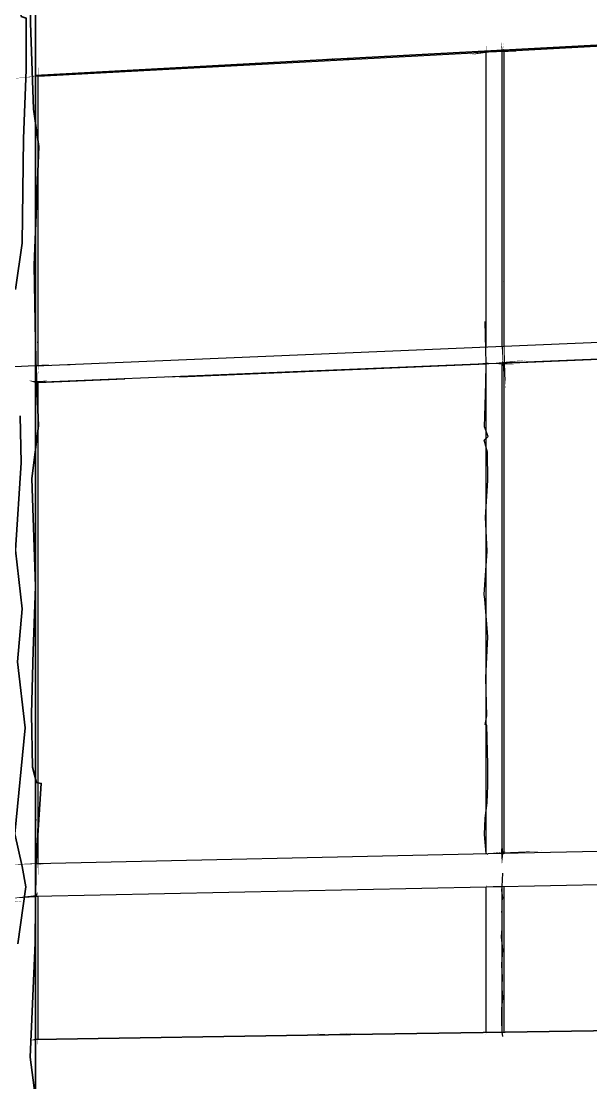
# Model space of a CAD drawing. Header units: inches. Extents: x -877 to 882, y -418 to 410.
# Drawn here: x 287.3 to 375.9, y -43.5 to 121.6 of the extents above; entities that cross this region are included whole.
import ezdxf

# ---------------------------------------------------------------- set-up
doc = ezdxf.new("R2010")
doc.units = ezdxf.units.IN
doc.header["$LTSCALE"] = 0.5
doc.header["$MEASUREMENT"] = 0
doc.layers.get('0').update_dxf_attribs({"lineweight": 18})
for name, color, linetype, lineweight in [('A-Glaz-Curt', 52, 'Continuous', 35), ('A-Glaz-Curt-Unit', 51, 'Continuous', 25), ('A-Wall', 113, 'Continuous', 35)]:
    doc.layers.add(name, color=color, linetype=linetype, lineweight=lineweight)

# ---------------------------------------------------------------- blocks, each defined once
blk = doc.blocks.new('*U12')
at = {"color": 7, "linetype": 'Continuous', "lineweight": -3}
for p, q in [((359.6793983654871, 116.9990661185583), (360.2180785322338, 116.9873349222199)), ((362.4419586939133, 116.9817421425703), (362.4420951031731, 116.9817421425703)), ((362.4420951031731, 116.9816739379404), (362.4420951031731, 116.9817421425703)), ((362.4420951031731, 78.67529382000464), (362.4420951031731, 116.9816739379404)), ((362.4420951031731, 71.107580907679), (362.4420951031731, 78.67529382000467)), ((362.4420951031731, 68.43559632772588), (429.4618741472334, 71.21411653954249)), ((311.9502076072764, 66.34232803225575), (359.6276992560425, 68.31896641064097)), ((362.4420951031731, 68.43552812309599), (362.4420951031731, 68.43559632772586)), ((362.4420951031731, 4.878088909971439), (362.4420951031731, 68.43552812309605)), ((289.9366176783279, 65.42968187990857), (303.4546389101417, 65.99011932358516)), ((289.9366176783279, 65.42968187990857), (289.9366176783279, 65.42975008453844)), ((362.4420951031731, -7.783623193771291), (362.4420951031731, 4.878088909971416)), ((359.7982108307282, -7.842279175463204), (359.7983472399879, -7.842279175463204)), ((360.7305681211088, -12.97992932999966), (362.1252163927772, -12.95080595304336)), ((362.4420951031731, -12.99036463837047), (362.4420951031731, -12.99029643374059)), ((362.4420951031731, -31.90173518211918), (362.4420951031731, -12.9903646383704)), ((362.4420951031731, -35.63355150568805), (362.4420951031731, -31.90173518211925))]:
    blk.add_line(p, q, dxfattribs=at)
at = {"layer": 'A-Glaz-Curt', "color": 143, "linetype": 'Continuous', "lineweight": 35}
for p, q in [((289.5415764620963, -251.7806053239233), (289.5415764620963, 351.511614725344)), ((289.5423949176549, 113.1833581002442), (289.5423949176549, 125.3403559429175)), ((335.0868549717342, 115.6876274953365), (381.8787777062132, 118.2067654997414)), ((289.5423949176549, 113.1833581002442), (335.0868549717341, 115.6876274953365)), ((289.5423949176549, 113.1833581002442), (289.9366176783279, 113.076617854491)), ((289.5423949176549, -36.75326691433338), (335.0868549717341, -36.04816745069353)), ((335.0868549717342, -36.04816745069354), (381.8787777062132, -35.33890750463136)), ((289.5423949176549, -48.91033296163664), (289.5423949176549, -36.7532669143334))]:
    blk.add_line(p, q, dxfattribs=at)
at = {"layer": 'A-Glaz-Curt-Unit', "color": 141, "linetype": 'Continuous', "lineweight": 25}
for p, q in [((362.4419586939133, 116.9817421425703), (429.4618741472334, 120.5829465999299)), ((289.9366176783279, 113.0857572748941), (359.6276992560425, 116.8304642735092)), ((289.9366176783279, 68.05262733098209), (289.9366176783279, 113.0857572748942)), ((289.9366176783279, -9.392161184725296), (289.9366176783279, 65.42975008453844)), ((289.9366176783279, -36.74719670227455), (289.9366176783279, -14.50327973824075))]:
    blk.add_line(p, q, dxfattribs=at)
at = {"layer": 'A-Glaz-Curt-Unit', "color": 143, "linetype": 'Continuous', "lineweight": 25}
for p, q in [((359.6276992560425, 116.9492767387501), (362.1252163927773, 117.0835034503426)), ((359.6276992560425, 70.98897305632761), (359.6276992560425, 116.9492767387501)), ((362.1252163927774, 71.09421280022354), (362.1252163927774, 117.0835034503426)), ((362.1252163927774, 117.0835034503426), (362.4420951031731, 116.9817421425703)), ((289.5915022511643, 68.03809974481885), (429.8908812691423, 73.94946322064872)), ((362.1252163927774, 68.51416806134102), (429.8908812691423, 71.32515367697776)), ((289.5915022511643, 65.50538901906896), (359.6276992560426, 68.41056522856202)), ((289.5915022511643, 65.50538901906896), (289.5915022511643, 68.03809974481882)), ((359.6276992560425, -7.846098634736109), (359.6276992560425, 68.41056522856205)), ((362.1252163927774, -7.790648270648376), (362.1252163927774, 68.514168061341)), ((289.5915022511643, 65.50538901906896), (289.936617678328, 65.42968187990856)), ((362.1254892112967, -7.790648270648376), (429.8908812691421, -6.28735002359035)), ((289.5915022511643, -9.399800103271218), (359.953444568322, -7.838868943969464)), ((359.953444568322, -7.838868943969487), (362.1252163927774, -7.790648270648402)), ((362.1252163927774, -7.790648270648376), (362.1254892112968, -7.790648270648376)), ((289.5915022511643, -14.46522155477089), (289.5915022511643, -9.399800103271168)), ((289.5915022511643, -14.46522155477089), (429.8908812691423, -11.53590090630235)), ((359.6276992560425, -35.6761793993594), (359.6276992560425, -13.00291429026728)), ((362.1252163927774, -35.63832582977921), (362.1252163927774, -12.95080595304337)), ((289.5915022511643, -14.46522155477089), (289.936617678328, -14.50327973824072))]:
    blk.add_line(p, q, dxfattribs=at)
blk = doc.blocks.new('New Napkin Sketch')
at = {"layer": 'A-Wall', "color": 143, "linetype": 'Continuous', "lineweight": 35}
for p, q in [((289.5423949176549, 113.1833581002442), (289.5423949176549, 125.3403559429175)), ((289.5423949176549, 113.1833581002442), (289.9366176783279, 113.076617854491)), ((289.5423949176549, -48.91033296163664), (289.5423949176549, -36.7532669143334))]:
    blk.add_line(p, q, dxfattribs=at)
at = {"layer": 'A-Wall', "color": 143, "linetype": 'Continuous', "lineweight": 25}
for p, q in [((359.6276992560425, 116.9492767387501), (362.1252163927773, 117.0835034503426)), ((362.1252163927774, 117.0835034503426), (362.4420951031731, 116.9817421425703)), ((289.5915022511643, 65.50538901906896), (289.5915022511643, 68.03809974481882)), ((289.5915022511643, 65.50538901906896), (289.936617678328, 65.42968187990856)), ((359.953444568322, -7.838868943969487), (362.1252163927774, -7.790648270648402)), ((362.1252163927774, -7.790648270648376), (362.1254892112968, -7.790648270648376)), ((289.5915022511643, -14.46522155477089), (289.5915022511643, -9.399800103271168)), ((289.5915022511643, -14.46522155477089), (289.936617678328, -14.50327973824072))]:
    blk.add_line(p, q, dxfattribs=at)
at = {"layer": 'A-Wall', "color": 7, "linetype": 'Continuous', "lineweight": -3}
for p, q in [((359.6793983654871, 116.9990661185583), (360.2180785322338, 116.9873349222199)), ((362.4419586939133, 116.9817421425703), (362.4420951031731, 116.9817421425703)), ((362.4420951031731, 116.9816739379404), (362.4420951031731, 116.9817421425703)), ((362.4420951031731, 71.107580907679), (362.4420951031731, 78.67529382000467)), ((362.4420951031731, 68.43552812309599), (362.4420951031731, 68.43559632772586)), ((289.9366176783279, 65.42968187990857), (303.4546389101417, 65.99011932358516)), ((289.9366176783279, 65.42968187990857), (289.9366176783279, 65.42975008453844)), ((362.4420951031731, -7.783623193771291), (362.4420951031731, 4.878088909971416)), ((359.7982108307282, -7.842279175463204), (359.7983472399879, -7.842279175463204)), ((360.7305681211088, -12.97992932999966), (362.1252163927772, -12.95080595304336)), ((362.4420951031731, -12.99036463837047), (362.4420951031731, -12.99029643374059)), ((362.4420951031731, -31.90173518211918), (362.4420951031731, -12.9903646383704)), ((362.4420951031731, -35.63355150568805), (362.4420951031731, -31.90173518211925))]:
    blk.add_line(p, q, dxfattribs=at)
at = {"layer": 'A-Wall', "color": 143, "linetype": 'Continuous', "lineweight": 35, "extrusion": (0, 0, -1)}
for points in [[(-286.7906189154866, -21.8622260985606), (-288.0689977710726, -13.02836276044604), (-287.4661082791569, -9.845453125752641), (-286.340429395962, -4.778696938124824), (-287.9610061942818, 11.73235381415645), (-286.7439768671276, 21.97661175659857), (-287.4650535594704, 30.24502815114187), (-286.4561555837872, 39.35136074185812), (-287.3411239963057, 52.92794694138814), (-287.1806894128802, 60.26410832326627)], [(-286.4429715877059, 79.91705183350524), (-287.4785891287806, 87.08738784229456), (-287.6921698652985, 103.4009716308623), (-288.1069090842488, 114.0870399312865), (-288.1079052083971, 122.0993938239224), (-287.3412997829201, 122.3765507195797), (-286.5349079870465, 128.3644287676158)], [(-290.4746225145522, -53.05559540540764), (-288.6955447855654, -39.52471372566887), (-289.4920925310316, -21.71108415933691), (-289.6149673745098, -9.779274716910066), (-290.448488904542, 3.07541445207093), (-289.7025091084901, 3.204324636097539), (-289.0658685866061, 5.623734408124278), (-288.9091255220833, 13.89801035648696), (-289.1980601206484, 23.6934264763637), (-289.5387345793906, 33.70681799832175), (-288.9662561717692, 50.51670599539199), (-290.0325191792908, 58.68199424271398), (-289.6163150718871, 68.83718696710133), (-289.3240991231862, 83.67885083623798), (-290.0774033615056, 102.1335155904113), (-289.2265375521841, 107.933887916227), (-288.7615233615103, 121.3880094409317), (-289.0298323306504, 136.6304667913148)]]:
    blk.add_lwpolyline(points, dxfattribs=at)
at = {"layer": 'A-Wall', "color": 141, "linetype": 'Continuous', "lineweight": 25, "extrusion": (0, 0, -1)}
for points in [[(-357.5699477904655, 116.6701790199038, 0, 0.2296552315529422, 0), (-362.4419586939133, 116.9817421425703, 0.2296552315529422, 0, 0), (-364.6771539905811, 116.8835215139115, 0, 0, 0), (-369.7819819278801, 117.5310260549004, 0, 0, 0), (-375.5005786168593, 117.5327506958514, 0, 0, 0), (-379.6831235478114, 117.7496160261796, 0, 0, 0), (-380.5396628714488, 117.7355390273288, 0, 0, 0), (-384.9498177050775, 118.0035058517583, 0, 0, 0), (-387.0973901867505, 118.4136467129012, 0, 0, 0), (-388.3827269145441, 118.0963996060686, 0, 0, 0), (-389.3121663260772, 118.5236490480851, 0, 0, 0), (-395.21190166496, 118.4984099518653, 0, 0, 0), (-398.1020725020538, 119.2283876605805, 0, 0, 0), (-400.9195757426803, 118.7263137477326, 0, 0, 0), (-405.1697049634105, 119.4910696729123, 0, 0, 0), (-409.7109263926981, 119.7820994334269, 0, 0, 0), (-412.6515120451899, 119.4249551674551, 0, 0, 0), (-412.7367888120098, 119.4679778623846, 0, 0, 0), (-416.5603373570945, 120.2007046144623, 0, 0, 0), (-421.9800157543023, 120.2033722654281, 0, 0, 0), (-423.5797079875323, 119.9338263585172, 0, 0.2165666039251924, 0), (-429.4618741472333, 120.5829465999299, 0.2165666039251924, 0, 0), (-435.4897692973673, 121.1349552233574, 0, 0, 0)], [(-284.4765158934615, 112.5622502877705, 0, 0.09475020723998012, 0), (-289.9366176783279, 113.0857572748942, 0.09475020723998012, 0, 0), (-295.8111192637994, 113.3361734698548, 0, 0, 0), (-297.789292850288, 113.5183803399909, 0, 0, 0), (-297.8246534527327, 113.2850521712739, 0, 0, 0), (-302.6175871220269, 113.8872634824688, 0, 0, 0), (-308.0924538234527, 114.3662267320639, 0, 0, 0), (-311.4706376777023, 114.5303838059366, 0, 0, 0), (-316.6088775633368, 114.5138491013076, 0, 0, 0), (-319.4657395300241, 114.9799704591477, 0, 0, 0), (-322.2874114718713, 114.9339212851702, 0, 0, 0), (-323.112781577712, 114.6063807864555, 0, 0, 0), (-325.2516701285116, 114.997128918943, 0, 0, 0), (-331.5364725310653, 115.1936460108459, 0, 0, 0), (-332.1669995989045, 115.0743760628853, 0, 0, 0), (-335.0783288961356, 115.8090263524564, 0, 0, 0), (-341.4121627938459, 115.6805479166396, 0, 0, 0), (-345.3349655978527, 115.9904312444642, 0, 0, 0), (-349.6623446811227, 116.1425609659268, 0, 0, 0), (-351.7160757549157, 116.5898227052468, 0, 0, 0), (-357.2210287373492, 116.4016830258592, 0, 0.2196709592827998, 0), (-359.6276992560425, 116.8304642735092, 0.2196709592827998, 0, 0), (-362.4885472065587, 117.3097365073568, 0, 0, 0)], [(-290.0376525778187, 66.61616297912269, 0, 0.07464062272945603, 0), (-289.9366176783279, 68.05262733098209, 0.07464062272945603, 0, 0), (-289.7941325641669, 72.01994616423174, 0, 0, 0), (-289.9573084274824, 75.28098961437715, 0, 0, 0), (-289.9746663922232, 78.0699458995171, 0, 0, 0), (-289.8737757990623, 80.68188667708004, 0, 0, 0), (-289.7612170253274, 83.67534534985555, 0, 0, 0), (-290.1072218711821, 84.03336196261806, 0, 0, 0), (-289.7305554106507, 84.24556067667, 0, 0, 0), (-289.9653758267721, 84.86442778118807, 0, 0, 0), (-290.1501701212336, 88.51111215855482, 0, 0, 0), (-289.9905950392023, 90.44247778586828, 0, 0, 0), (-289.9229773143213, 93.15790666685163, 0, 0, 0), (-290.0050943684197, 97.5883794290877, 0, 0, 0), (-290.0486060995119, 98.88493556144911, 0, 0, 0), (-289.9770989811062, 102.8031903137943, 0, 0, 0), (-290.0471905251902, 104.2944909913705, 0, 0, 0), (-290.14722902507, 108.7756770473145, 0, 0, 0), (-289.8849767026758, 109.9993929475208, 0, 0, 0), (-289.7818734156722, 112.5129306944742, 0, 0, 0), (-289.9005480202144, 112.6992917412711, 0, 0.06121328183336349, 0), (-289.9366176783279, 113.0857572748942, 0.06121328183336349, 0, 0), (-289.9727148237409, 114.7050093791429, 0, 0, 0)], [(-289.9971406059003, -11.87495985787421, 0, 0.12105727171379, 0), (-289.9366176783279, -9.392161184725296, 0.12105727171379, 0, 0), (-289.7420332137307, -2.105661997731657, 0, 0, 0), (-290.0629040582318, 4.257408711913119, 0, 0, 0), (-290.0315750802461, 10.51133035821152, 0, 0, 0), (-290.1058329785038, 13.74104657572446, 0, 0, 0), (-289.7227151996084, 14.54413706900733, 0, 0, 0), (-290.1116557841789, 21.54155107985763, 0, 0, 0), (-289.9837139010492, 24.80803089402072, 0, 0, 0), (-289.8206525076118, 27.76533114380933, 0, 0, 0), (-290.2771604725467, 34.74790270880709, 0, 0, 0), (-290.117821107835, 34.85887853471993, 0, 0, 0), (-290.2080175094703, 37.60313260019438, 0, 0, 0), (-290.0255924328465, 39.10769991900043, 0, 0, 0), (-289.9559471100648, 44.60031826572387, 0, 0, 0), (-289.6574541069821, 51.50411069504275, 0, 0, 0), (-289.7354340339655, 56.94557968990513, 0, 0, 0), (-289.6630942364009, 58.22522686771498, 0, 0, 0), (-289.8509767661869, 59.2212691570809, 0, 0, 0), (-290.0404348786852, 65.25232577027037, 0, 0.1768877025994292, 0), (-289.9366176783279, 65.42975008453844, 0.1768877025994292, 0, 0), (-289.8857765930457, 65.5905051903875, 0, 0, 0)], [(-289.8708268153509, -38.0871810674989, 0, 0.05324229883310633, 0), (-289.9366176783279, -36.74719670227455, 0.05324229883310633, 0, 0), (-289.9581067128515, -36.58753090223363, 0, 0, 0), (-289.8786607580838, -36.04146300447464, 0, 0, 0), (-289.9979009696104, -33.96220969263227, 0, 0, 0), (-289.8400612794193, -32.83355170305731, 0, 0, 0), (-289.8943693746207, -32.53913394167233, 0, 0, 0), (-289.8430889557268, -31.87738980102656, 0, 0, 0), (-289.887207494566, -31.08829317701481, 0, 0, 0), (-289.9611140236233, -30.26409994644645, 0, 0, 0), (-289.8998001841409, -29.62061690282917, 0, 0, 0), (-289.9892184628901, -27.45643930703645, 0, 0, 0), (-290.0026393509167, -25.92094579890486, 0, 0, 0), (-290.0003380453825, -24.32374471754316, 0, 0, 0), (-290.0248038422708, -23.2007211928506, 0, 0, 0), (-289.9070095837789, -21.04061670420179, 0, 0, 0), (-290.0025986198453, -19.73471066874808, 0, 0, 0), (-289.8845939174845, -18.56701873571074, 0, 0, 0), (-289.9291876521568, -18.49811533985974, 0, 0, 0), (-289.8417651959062, -16.61097691497136, 0, 0, 0), (-289.8269933940115, -15.15572361757462, 0, 0.03374908691174144, 0), (-289.9366176783279, -14.50327973824075, 0.03374908691174144, 0, 0), (-289.9003296880691, -14.19161915661326, 0, 0, 0)]]:
    blk.add_lwpolyline(points, format="xyseb", dxfattribs=at)
at = {"layer": 'A-Wall', "color": 143, "linetype": 'Continuous', "lineweight": 25, "extrusion": (0, 0, -1)}
for points in [[(-359.7158762174768, 70.97144005678446, 0, 0.01502928719438805, 0), (-359.6276992560425, 70.98897305632761, 0.01502928719438805, 0, 0), (-359.5098424334373, 72.83779279215332, 0, 0, 0), (-359.5291006801176, 74.26820502688139, 0, 0, 0), (-359.5281749377426, 74.46653831771346, 0, 0, 0), (-359.5158317060757, 76.2769257185406, 0, 0, 0), (-359.6534867919606, 79.1615950673754, 0, 0, 0), (-359.7258910668066, 80.48021689701636, 0, 0, 0), (-359.672997513834, 85.03571097031485, 0, 0, 0), (-359.6479603905098, 85.926106819114, 0, 0, 0), (-359.8031484759215, 86.50876345993184, 0, 0, 0), (-359.5526790578812, 88.81708804778434, 0, 0, 0), (-359.7934281809839, 91.4687788986898, 0, 0, 0), (-359.6660544460214, 94.0431842876091, 0, 0, 0), (-359.645099004987, 97.09070013620065, 0, 0, 0), (-359.6292351470151, 101.6473163214699, 0, 0, 0), (-359.6899414045768, 104.3323900035055, 0, 0, 0), (-359.5516270779096, 108.1709947914838, 0, 0, 0), (-359.8421979724677, 112.382982337733, 0, 0, 0), (-359.598152645454, 113.7070744632314, 0, 0, 0), (-359.4456856815688, 116.2041943901645, 0, 0.005379124254827642, 0), (-359.6276992560425, 116.9492767387501, 0.005379124254827642, 0, 0), (-359.6047731060753, 121.3482361921274, 0, 0, 0)], [(-362.3044815726789, 66.60167090008115, 0, 0.1855038465396673, 0), (-362.1252163927774, 71.09421280022354, 0.1855038465396673, 0, 0), (-362.0142607556442, 74.77748241456442, 0, 0, 0), (-361.9408704542478, 77.2106326654585, 0, 0, 0), (-362.28695155041, 79.0216004600643, 0, 0, 0), (-362.3227835334785, 81.36857430036488, 0, 0, 0), (-362.2753022962201, 83.12943626666144, 0, 0, 0), (-362.2182911269196, 87.71601431517135, 0, 0, 0), (-361.9957903718925, 90.04432127825868, 0, 0, 0), (-361.9100350187596, 90.33316664145319, 0, 0, 0), (-361.9813481037463, 91.69191880913348, 0, 0, 0), (-362.3548400353697, 93.41713125052654, 0, 0, 0), (-362.0417277320896, 96.72327380417565, 0, 0, 0), (-362.1901644939117, 97.8115667809542, 0, 0, 0), (-362.2613512616842, 101.3985546075636, 0, 0, 0), (-362.0013342940672, 102.4019343458908, 0, 0, 0), (-362.1962838611729, 104.5945204799164, 0, 0, 0), (-362.037545228778, 104.8035052932287, 0, 0, 0), (-362.279905856912, 104.9374015403072, 0, 0, 0), (-362.3308959056733, 109.0469215764273, 0, 0, 0), (-362.0191730917484, 112.6330672882752, 0, 0, 0), (-361.9844498931149, 116.064263884007, 0, 0.1686404984563344, 0), (-362.1252163927774, 117.0835034503426, 0.1686404984563344, 0, 0), (-361.906919194145, 118.5296952007586, 0, 0, 0)], [(-280.2126577008736, 67.57518226006825, 0, 0.1256730747363096, 0), (-289.5915022511643, 68.03809974481885, 0.1256730747363096, 0, 0), (-295.2760200445223, 68.14299019405766, 0, 0, 0), (-295.7848603763524, 67.79387449015861, 0, 0, 0), (-305.1751568610985, 68.71796988515462, 0, 0, 0), (-308.5925825524596, 68.2265382236703, 0, 0, 0), (-319.0663923690005, 69.0074271259364, 0, 0, 0), (-320.7379759245007, 69.71928378079254, 0, 0, 0), (-326.4162712510008, 70.01257819582484, 0, 0, 0), (-327.4964612854978, 69.04220612863902, 0, 0, 0), (-334.1246030359623, 70.49156184955417, 0, 0, 0), (-343.2315113088578, 69.67160009487326, 0, 0, 0), (-347.3684978452171, 70.79312012753897, 0, 0, 0), (-357.8070560825678, 71.47408363872744, 0, 0, 0), (-370.9556616999383, 71.44126287894449, 0, 0, 0), (-383.7425061552793, 72.4406967701264, 0, 0, 0)], [(-358.0343604000963, 68.15308455214755, 0, 0.1738600397092783, 0), (-362.1252163927774, 68.51416806134102, 0.1738600397092783, 0, 0), (-366.0120122098875, 68.95019221325386, 0, 0, 0), (-367.6426905050213, 68.53896882613986, 0, 0, 0), (-368.7114546266989, 68.50420600704155, 0, 0, 0), (-371.5700069532371, 69.2367196399165, 0, 0, 0), (-372.847605266533, 68.94200730225283, 0, 0, 0), (-378.4947823676463, 69.48081325697892, 0, 0, 0), (-379.2430337700987, 69.44168413770193, 0, 0, 0), (-382.6919549130349, 69.44138947684907, 0, 0, 0), (-385.7644623166615, 69.20617428632046, 0, 0, 0), (-389.1229647908595, 69.71256666227946, 0, 0, 0), (-394.5264905944904, 69.57271851364985, 0, 0, 0), (-401.2433099727457, 70.3003100792901, 0, 0, 0), (-402.2909567918855, 69.90563092612102, 0, 0, 0), (-407.9674017693413, 70.13340949920429, 0, 0, 0), (-413.7263880423424, 70.81851390180351, 0, 0, 0), (-419.4010695207049, 71.0438576244293, 0, 0, 0), (-423.7121582892024, 70.9750803005302, 0, 0, 0), (-429.0586264369798, 71.15196399967832, 0, 0, 0), (-429.5559140515794, 71.21477108499741, 0, 0.159764118875655, 0), (-429.8908812691423, 71.32515367697776, 0.159764118875655, 0, 0), (-431.2301433147819, 71.05215175914047, 0, 0, 0)], [(-288.4775224950942, 65.7422625929834, 0, 0.2817697910588978, 0), (-289.5915022511643, 65.50538901906896, 0.2817697910588978, 0, 0), (-291.4929553772305, 65.72826153299583, 0, 0, 0), (-292.9368513409009, 65.68294330000163, 0, 0, 0), (-297.9101979249254, 66.09981805801189, 0, 0, 0), (-300.7266673976246, 66.23172140804598, 0, 0, 0), (-303.9048497839329, 65.89187629609138, 0, 0, 0), (-308.1312090625232, 66.38017298979378, 0, 0, 0), (-312.1657850251901, 66.58320186876959, 0, 0, 0), (-318.1749564143316, 66.7478533049822, 0, 0, 0), (-325.0291530924813, 66.74357677970778, 0, 0, 0), (-329.9999948896253, 67.14341170855742, 0, 0, 0), (-333.6049181693165, 67.62884010957629, 0, 0, 0), (-340.5972946322466, 67.90651591749835, 0, 0, 0), (-342.2087606281501, 67.55850595063028, 0, 0, 0), (-348.0382160410014, 68.02444604118219, 0, 0, 0), (-351.9849201069724, 67.81150107578642, 0, 0, 0), (-352.8134528365833, 68.41179926641091, 0, 0, 0), (-354.4328309979184, 67.8730476932043, 0, 0, 0), (-356.9377593402464, 68.17046543510644, 0, 0.2068108761387765, 0), (-359.6276992560427, 68.41056522856204, 0.2068108761387765, 0, 0), (-364.388131087245, 68.26187421694286, 0, 0, 0)], [(-362.0771867646839, -9.572343725697818, 0, 0.3594362739913257, 0), (-362.1252163927774, -7.790648270648376, 0.3594362739913257, 0, 0), (-361.9924450347808, -5.143837325400439, 0, 0, 0), (-362.3434280941651, -3.852335169642473, 0, 0, 0), (-361.7496770946215, -3.038917025022462, 0, 0, 0), (-361.9635224657949, -1.40975202652215, 0, 0, 0), (-361.931875306977, 5.000253083357729, 0, 0, 0), (-362.3396788722595, 5.898436245052372, 0, 0, 0), (-362.1892209670922, 8.267432175547466, 0, 0, 0), (-361.8696056214148, 14.07290436145553, 0, 0, 0), (-362.0174320851204, 17.94973953798972, 0, 0, 0), (-362.2231036867979, 23.79689561965701, 0, 0, 0), (-362.1154707448874, 27.24012513192483, 0, 0, 0), (-362.0562982426385, 34.60024362000386, 0, 0, 0), (-361.8010949950408, 39.17336286536538, 0, 0, 0), (-361.7949472025994, 41.90167863472352, 0, 0, 0), (-362.1897798573141, 47.87458501644659, 0, 0, 0), (-362.2936868644116, 53.53101980969596, 0, 0, 0), (-362.3315283898561, 53.96951576340896, 0, 0, 0), (-361.9260768209243, 58.87633904577032, 0, 0, 0), (-361.8263614904914, 61.84358038523445, 0, 0, 0), (-362.3826901322571, 67.40826403362831, 0, 0.1133382795928592, 0), (-362.1252163927774, 68.514168061341, 0.1133382795928592, 0, 0), (-362.2471359663417, 69.03347022638611, 0, 0, 0)], [(-357.753625364434, -7.88267757027814, 0, 0.2351489661426483, 0), (-362.1254892112967, -7.790648270648376, 0.2351489661426483, 0, 0), (-368.3855308999578, -7.405065248905792, 0, 0, 0), (-370.8587166293772, -7.441055339151442, 0, 0, 0), (-371.2752722909442, -7.788075007111114, 0, 0, 0), (-375.5063101618519, -7.475839680692816, 0, 0, 0), (-380.0208473064284, -7.584691261796626, 0, 0, 0), (-384.4342582518623, -7.248257000991025, 0, 0, 0), (-385.5911448497521, -7.091659092657127, 0, 0, 0), (-391.8236945084636, -6.931154055554201, 0, 0, 0), (-393.1690531009627, -7.305096891960446, 0, 0, 0), (-394.382493361352, -6.778424385457831, 0, 0, 0), (-394.875638005003, -7.08956320896446, 0, 0, 0), (-397.5072424448933, -7.084836245067561, 0, 0, 0), (-400.1093998979505, -7.273024836014795, 0, 0, 0), (-406.325573345318, -7.055196118025317, 0, 0, 0), (-407.8226739694483, -6.583787144989911, 0, 0, 0), (-414.5600572844773, -6.850942560224318, 0, 0, 0), (-416.3836069117798, -6.610115939497835, 0, 0, 0), (-421.2843739714583, -6.193306539544084, 0, 0, 0), (-423.9016533184958, -6.466221048522335, 0, 0, 0), (-428.3994158234151, -6.481134425043312, 0, 0.3240577197367633, 0), (-429.8908812691421, -6.287350023590353, 0.3240577197367633, 0, 0), (-433.9017102774275, -6.345726471177736, 0, 0, 0)], [(-283.78358146316, -9.654272416909043, 0, 0.1315677729662086, 0), (-289.5915022511643, -9.399800103271218, 0.1315677729662086, 0, 0), (-290.9163351987356, -9.628421504506797, 0, 0, 0), (-293.400898693119, -9.005954127116071, 0, 0, 0), (-298.0309105448035, -8.9090411833467, 0, 0, 0), (-303.5859296617937, -8.885406665629086, 0, 0, 0), (-308.8245305559813, -8.989510174138815, 0, 0, 0), (-313.0830404747298, -8.948726544890992, 0, 0, 0), (-316.519505704291, -8.972692235480446, 0, 0, 0), (-323.4461708529642, -8.45036378095777, 0, 0, 0), (-328.252406784037, -8.23973678521737, 0, 0, 0), (-330.8785434901722, -8.207731182197158, 0, 0, 0), (-331.5649796742262, -8.286237691183914, 0, 0, 0), (-336.8457941862919, -8.056123675621409, 0, 0, 0), (-338.645537179752, -8.377042614226166, 0, 0, 0), (-345.2135842275457, -8.142971394407166, 0, 0, 0), (-347.3821328819496, -8.160325337534086, 0, 0, 0), (-351.9567778366817, -7.83377377792462, 0, 0, 0), (-352.1497903194157, -8.021666166166007, 0, 0, 0), (-357.0704580111376, -7.797844524669975, 0, 0.0507219485527225, 0), (-359.953444568322, -7.838868943969464, 0.0507219485527225, 0, 0), (-363.0808294867162, -7.449754674793306, 0, 0, 0)], [(-284.9744088854934, -14.8642795421639, 0, 0.3003001964131249, 0), (-289.5915022511643, -14.46522155477089, 0.3003001964131249, 0, 0), (-289.9493660237101, -13.77646540809657, 0, 0, 0), (-290.4924660752938, -14.94302879430538, 0, 0, 0), (-295.8352509027216, -14.44381111176829, 0, 0, 0), (-299.3923116980869, -13.82659738752131, 0, 0, 0), (-309.8709634873956, -14.22229450475308, 0, 0, 0), (-323.4422470606348, -13.17594486697136, 0, 0, 0), (-335.9183592150798, -12.87506094373931, 0, 0, 0), (-337.1932518142004, -13.47457537645683, 0, 0, 0), (-349.9663713109633, -12.87333578288256, 0, 0, 0), (-359.007072406136, -12.96377903418849, 0, 0, 0), (-361.9052128540686, -13.57258019274236, 0, 0, 0), (-371.7861449754541, -13.05798521792124, 0, 0, 0), (-373.5568662501834, -13.29859112571259, 0, 0, 0), (-382.034427161079, -12.20639757140198, 0, 0, 0)], [(-359.5559608987155, -36.11944529580657, 0, 0.03630683978289439, 0), (-359.6276992560425, -35.6761793993594, 0.03630683978289439, 0, 0), (-359.7304025665117, -34.05576092246277, 0, 0, 0), (-359.6522532529024, -32.83605315526416, 0, 0, 0), (-359.5406825487554, -30.61522597036377, 0, 0, 0), (-359.6100855605759, -29.88106250465905, 0, 0, 0), (-359.5154884943148, -28.7561524705439, 0, 0, 0), (-359.6581971399566, -27.95576898253197, 0, 0, 0), (-359.5503076324486, -26.55532276364432, 0, 0, 0), (-359.5677310406005, -26.1414649230807, 0, 0, 0), (-359.6844083671526, -24.38272479039296, 0, 0, 0), (-359.5360672138716, -23.32320443347771, 0, 0, 0), (-359.6089369165119, -21.51201416817883, 0, 0, 0), (-359.5573586463115, -21.33874882245549, 0, 0, 0), (-359.5208234616243, -20.863030271398, 0, 0, 0), (-359.5685337075368, -20.82587232784631, 0, 0, 0), (-359.5661949021534, -19.05218598322715, 0, 0, 0), (-359.5984330509143, -17.48387166181361, 0, 0, 0), (-359.5384129387975, -17.1701396021053, 0, 0, 0), (-359.7144945381792, -15.9571437911907, 0, 0, 0), (-359.7023507409962, -14.44044925728101, 0, 0, 0), (-359.6749908697361, -13.22198700774335, 0, 0.02110806456217254, 0), (-359.6276992560425, -13.00291429026728, 0.02110806456217254, 0, 0), (-359.579944033209, -12.07541880541279, 0, 0, 0)], [(-56.13746725759151, -19.32904179102391, 0, 0.723684193789959, 0), (-66.79555419195412, -19.54687570818066, 0.723684193789959, 0, 0), (-84.61014345091303, -18.23149728939503, 0, 0, 0), (-103.2499442946582, -19.24804805492344, 0, 0, 0), (-110.2372505383352, -17.87695273952691, 0, 0, 0), (-115.5119731089132, -17.5838248694189, 0, 0, 0), (-132.4056409454015, -18.00559451862531, 0, 0, 0), (-150.2341715338683, -18.35130975013301, 0, 0, 0), (-159.8151664605055, -17.88454491614684, 0, 0, 0), (-169.3448471951509, -17.45494015849663, 0, 0, 0), (-171.1822774745852, -17.9668685188546, 0, 0, 0), (-181.8834367872315, -16.83833516170359, 0, 0, 0), (-195.1189048506624, -16.75996541686094, 0, 0, 0), (-210.1902090415449, -16.86739111651374, 0, 0, 0), (-219.3802705130434, -15.65711678771479, 0, 0, 0), (-226.5032902980104, -15.22315431791677, 0, 0, 0), (-245.1598663814912, -15.33261182385157, 0, 0, 0), (-254.2673643983257, -15.4846411986301, 0, 0, 0), (-256.6351656563286, -16.0966267007089, 0, 0, 0), (-271.9109049106709, -14.25033404701207, 0, 0.2740513318777084, 0), (-279.9262241516864, -14.6748143823744, 0.2740513318777084, 0, 0), (-288.2289329116668, -15.43946690206382, 0, 0, 0)]]:
    blk.add_lwpolyline(points, format="xyseb", dxfattribs=at)
at = {"layer": 'A-Wall', "color": 143, "linetype": 'Continuous', "lineweight": 35, "extrusion": (0, 0, -1)}
for points in [[(-334.7592818060457, 115.8639133846167, 0, 0.1245463415397876, 0), (-335.0868549717342, 115.6876274953365, 0.1245463415397876, 0, 0), (-336.0986536510422, 115.9061606728769, 0, 0, 0), (-338.9615167763693, 115.6644973213375, 0, 0, 0), (-340.8700947217749, 115.7933004511522, 0, 0, 0), (-341.1281238283867, 115.8313954539012, 0, 0, 0), (-344.0140792156197, 116.0226995747125, 0, 0, 0), (-345.7395147177081, 116.1163509364407, 0, 0, 0), (-350.3899664879581, 116.3833734398387, 0, 0, 0), (-353.8830136430115, 116.7449347455306, 0, 0, 0), (-354.3276077618056, 116.5577558505042, 0, 0, 0), (-358.390195211614, 116.7203471792394, 0, 0, 0), (-359.1518965488193, 117.0513957036438, 0, 0, 0), (-362.7685269342364, 117.152484113954, 0, 0, 0), (-365.2248975641944, 117.398484174812, 0, 0, 0), (-366.9245743731392, 117.289587747787, 0, 0, 0), (-367.4959211479919, 117.3842646042728, 0, 0, 0), (-371.4972141052193, 117.6718488001207, 0, 0, 0), (-371.5052570915952, 117.5570359963995, 0, 0, 0), (-372.2419375133856, 117.7383371799692, 0, 0, 0), (-375.9326340144219, 117.8921924165891, 0, 0, 0), (-378.3298851092209, 118.055195450592, 0, 0.106970563178047, 0), (-381.8787777062132, 118.2067654997414, 0.106970563178047, 0, 0), (-385.4786908070992, 118.3363919239353, 0, 0, 0)], [(-287.8938811080753, 112.8702147189225, 0, 0.01921723109194462, 0), (-289.5423949176549, 113.1833581002442, 0.01921723109194462, 0, 0), (-293.3048148318968, 113.4643693573318, 0, 0, 0), (-294.0416021022363, 113.4926550153823, 0, 0, 0), (-297.8522473199865, 113.5330176238244, 0, 0, 0), (-301.1311494656068, 113.6522308097542, 0, 0, 0), (-301.2827207260816, 114.0523493952874, 0, 0, 0), (-302.7519979699496, 113.9918405982281, 0, 0, 0), (-304.1743425846323, 113.9785921142476, 0, 0, 0), (-307.4816511060337, 114.1313908860517, 0, 0, 0), (-309.7911513311929, 114.4720746447233, 0, 0, 0), (-313.6957075889178, 114.2852377592395, 0, 0, 0), (-317.687991070582, 114.6175409479295, 0, 0, 0), (-320.8674467757417, 114.9074231384967, 0, 0, 0), (-323.5277181337244, 115.0781798810263, 0, 0, 0), (-325.3831116474059, 115.2901278239514, 0, 0, 0), (-327.838214759371, 115.4574245469115, 0, 0, 0), (-331.8451800284893, 115.4593264770653, 0, 0, 0), (-332.5326454330312, 115.639176954131, 0, 0.1638789228757103, 0), (-335.0868549717341, 115.6876274953365, 0.1638789228757103, 0, 0), (-338.855497875458, 115.7515072536071, 0, 0, 0)], [(-288.7626159527677, -36.88094802666053, 0, 0.2130560666884957, 0), (-289.5423949176549, -36.75326691433338, 0.2130560666884957, 0, 0), (-293.6261442957662, -36.71311582075025, 0, 0, 0), (-295.4456210495096, -36.49852453837036, 0, 0, 0), (-298.3503605906309, -36.80533772680825, 0, 0, 0), (-299.0475840127916, -36.42796791663224, 0, 0, 0), (-302.6054876010387, -36.52884785974932, 0, 0, 0), (-303.6347041646134, -36.36660068168619, 0, 0, 0), (-306.1062781800777, -36.57762834784254, 0, 0, 0), (-307.3812962516088, -36.28065290556037, 0, 0, 0), (-310.2234278219725, -36.44983813318726, 0, 0, 0), (-310.9506327063461, -36.63508234710652, 0, 0, 0), (-311.9098527748902, -36.29799251772236, 0, 0, 0), (-312.2245156846498, -36.39949153308174, 0, 0, 0), (-316.4725514333581, -36.15886950740438, 0, 0, 0), (-318.4790259099909, -36.24991462829928, 0, 0, 0), (-322.1397346884592, -36.06751791466995, 0, 0, 0), (-325.4609243428937, -36.28844308058854, 0, 0, 0), (-328.6746643691869, -36.06159521581317, 0, 0, 0), (-332.9774321653973, -36.01562733201003, 0, 0, 0), (-334.8899492665012, -36.20711515092373, 0, 0.006255520178111314, 0), (-335.0868549717342, -36.04816745069353, 0.006255520178111314, 0, 0), (-337.0830678551156, -35.90743761333558, 0, 0, 0)], [(-333.2252354673868, -35.85615559043333, 0, 0.1800654104166048, 0), (-335.0868549717341, -36.04816745069353, 0.1800654104166048, 0, 0), (-339.1939525079716, -35.7671973593318, 0, 0, 0), (-342.3417017418105, -35.74546623205823, 0, 0, 0), (-346.1610290560526, -35.79707099458399, 0, 0, 0), (-348.7474511402655, -35.84219632907644, 0, 0, 0), (-351.5713096303425, -36.02221526948335, 0, 0, 0), (-353.4136692908732, -35.81995940185016, 0, 0, 0), (-355.867628533577, -35.59760618826251, 0, 0, 0), (-357.6352935679648, -35.5183777267254, 0, 0, 0), (-360.7251212734234, -35.74622848392734, 0, 0, 0), (-362.202320819704, -35.56733340047884, 0, 0, 0), (-364.1632264248989, -35.39289029446078, 0, 0, 0), (-368.0005164363207, -35.67780050430207, 0, 0, 0), (-369.3278033004017, -35.73869772007144, 0, 0, 0), (-369.7525704715401, -35.33195044448688, 0, 0, 0), (-370.8496028777177, -35.41137830087729, 0, 0, 0), (-371.5671621443758, -35.66298920324429, 0, 0, 0), (-375.9857670105622, -35.49408622420228, 0, 0, 0), (-379.4465240132196, -35.17455648050055, 0, 0, 0), (-380.5602653692772, -35.32919068298146, 0, 0.04209571678322833, 0), (-381.8787777062132, -35.33890750463136, 0.04209571678322833, 0, 0), (-385.5491484134059, -35.11856303796571, 0, 0, 0)]]:
    blk.add_lwpolyline(points, format="xyseb", dxfattribs=at)
at = {"layer": 'A-Wall', "color": 7, "linetype": 'Continuous', "lineweight": -3, "extrusion": (0, 0, -1)}
for points in [[(-362.2621602148856, 77.9221894750242, 0, 0.09317941906358673, 0), (-362.4420951031731, 78.67529382000464, 0.09317941906358673, 0, 0), (-362.2645918464225, 81.1636244600091, 0, 0, 0), (-362.6056632410879, 82.72875345265086, 0, 0, 0), (-362.4834620658201, 83.11419043268819, 0, 0, 0), (-362.3491027328676, 85.35129144876174, 0, 0, 0), (-362.3998162790564, 88.27427622640006, 0, 0, 0), (-362.4926274462286, 90.76412663611653, 0, 0, 0), (-362.3701456980912, 92.51969446420895, 0, 0, 0), (-362.3731735469761, 93.65835269458918, 0, 0, 0), (-362.5722166169186, 93.98019315744718, 0, 0, 0), (-362.5861283550387, 96.7803103991379, 0, 0, 0), (-362.3888622466039, 99.15407378392956, 0, 0, 0), (-362.4084438947981, 102.8693262029731, 0, 0, 0), (-362.4037326086952, 103.1425340350469, 0, 0, 0), (-362.3417260045031, 105.4446344326493, 0, 0, 0), (-362.293280422344, 107.4074754683869, 0, 0, 0), (-362.2821627223842, 108.92233515517, 0, 0, 0), (-362.2642645114079, 112.27892192218, 0, 0, 0), (-362.4877992547634, 114.9296341106443, 0, 0.0334290883648863, 0), (-362.4420951031731, 116.9816739379404, 0.0334290883648863, 0, 0), (-362.2682159126555, 118.612036122836, 0, 0, 0)], [(-362.5013619742032, -0.4502074100594857, 0, 0.1669287152802331, 0), (-362.4420951031731, 4.878088909971439, 0.1669287152802331, 0, 0), (-362.4032142517634, 6.729317889890447, 0, 0, 0), (-362.6570599520739, 9.286977710637725, 0, 0, 0), (-362.6812477405882, 14.5435059331655, 0, 0, 0), (-362.2944952825389, 17.64893090890978, 0, 0, 0), (-362.6073072034457, 18.77762971802007, 0, 0, 0), (-362.5384874170392, 22.43217762357896, 0, 0, 0), (-362.4772323760382, 23.439064634765, 0, 0, 0), (-362.138525749705, 27.34965007736215, 0, 0, 0), (-362.2133003485204, 32.9510531035672, 0, 0, 0), (-362.469939185596, 35.30291305552844, 0, 0, 0), (-362.3599982190368, 41.56186702912719, 0, 0, 0), (-362.3544313422897, 46.21321561865546, 0, 0, 0), (-362.4368676704261, 51.37450563611825, 0, 0, 0), (-362.1451206559559, 55.03623035142746, 0, 0, 0), (-362.5874061039945, 57.0544656339146, 0, 0, 0), (-362.5170539717238, 58.12594393285347, 0, 0, 0), (-362.7040777542862, 64.37209602960031, 0, 0.2230727039368256, 0), (-362.4420951031731, 68.43552812309605, 0.2230727039368256, 0, 0), (-362.4271692788806, 74.49411332717926, 0, 0, 0)], [(-361.3239024929074, 68.50298048302318, 0, 0.065670992274211, 0), (-362.4420951031731, 68.43559632772588, 0.065670992274211, 0, 0), (-364.6931175918203, 68.66929728748477, 0, 0, 0), (-366.3774721548263, 68.79809378572315, 0, 0, 0), (-370.9789815781018, 68.99634247549788, 0, 0, 0), (-374.144177250716, 69.05280295440743, 0, 0, 0), (-380.6549981695749, 69.5233542477515, 0, 0, 0), (-385.8142218850961, 69.24187324607256, 0, 0, 0), (-391.8374308045986, 69.6823744932833, 0, 0, 0), (-396.3301018321466, 69.73836612953477, 0, 0, 0), (-402.7852398475628, 69.88657709242227, 0, 0, 0), (-408.7677830599668, 70.47276685889233, 0, 0, 0), (-415.4220987061338, 70.32377094275348, 0, 0, 0), (-418.7949360220549, 71.04023369834165, 0, 0, 0), (-424.959355056755, 70.74332458971475, 0, 0, 0), (-425.4425870831865, 71.2546135109641, 0, 0, 0), (-428.2672014409624, 71.268065181895, 0, 0.1563984978101534, 0), (-429.4618741472334, 71.21411653954249, 0.1563984978101534, 0, 0), (-434.7086506801352, 71.50430130711436, 0, 0, 0)], [(-310.0733510454914, 66.20457471400792, 0, 0.08353313371875029, 0), (-311.9502076072764, 66.34232803225575, 0.08353313371875029, 0, 0), (-315.2643575653801, 66.61352331393651, 0, 0, 0), (-317.0250848735207, 66.60975147075433, 0, 0, 0), (-320.4009029604005, 66.81029812784617, 0, 0, 0), (-323.8710161459219, 67.05674604736957, 0, 0, 0), (-327.8143180717555, 67.1151986890248, 0, 0, 0), (-329.6142005249565, 66.88769883015019, 0, 0, 0), (-330.5203349658109, 66.89175682177883, 0, 0, 0), (-334.7957848520271, 67.31297486311908, 0, 0, 0), (-335.0449729350769, 67.17712845179143, 0, 0, 0), (-339.3542503287082, 67.57695289770517, 0, 0, 0), (-343.7537564154617, 67.88169641040028, 0, 0, 0), (-346.761098236238, 67.65353340033155, 0, 0, 0), (-348.4463886322965, 67.91189301919704, 0, 0, 0), (-348.9695390395414, 67.89342664452474, 0, 0, 0), (-352.9974774259003, 68.19207923406623, 0, 0, 0), (-356.5693500602537, 68.12860086114885, 0, 0.02600944505259554, 0), (-359.6276992560425, 68.31896641064097, 0.02600944505259554, 0, 0), (-360.2498663458156, 68.3274375937342, 0, 0, 0)]]:
    blk.add_lwpolyline(points, format="xyseb", dxfattribs=at)
at = {"layer": 'A-Wall', "color": 143, "linetype": 'Continuous', "lineweight": 25, "extrusion": (0, 0, -1)}
for points in [[(-359.9279713608258, -8.005281831496557), (-359.6276992560425, -7.846098634736109), (-359.3733668639742, -4.852104736602832), (-359.4501890470176, -2.342642147907059), (-359.7833334124421, 0.05837106989636354), (-359.8881755616728, 2.727482303296329), (-359.8812869321118, 6.035653563456805), (-359.7456786738283, 12.15350133602794), (-359.455867511926, 12.2303002467457), (-359.7410474667923, 13.58033200757517), (-359.5802352023786, 19.48733186163026), (-359.8921551415881, 25.8860774682509), (-359.8240135626874, 26.53444645388629), (-359.3995017659911, 31.7497906635378), (-359.3008035296121, 32.45005709490066), (-359.7812621690944, 39.18415794498883), (-359.5251261658906, 44.48770453997984), (-359.8919224176165, 50.19595812205624), (-359.8088166873383, 54.58652857539339), (-359.2926116458098, 56.47391998727531), (-359.9482881635514, 57.04455916630545), (-359.3675487646828, 58.55982494716403), (-359.4071118398642, 60.19889988105852), (-359.5896372508334, 65.39818613665086), (-359.6276992560425, 68.41056522856205), (-359.482165320723, 74.93195636835922)], [(-279.9262241516864, 67.61509463033885), (-291.5895337272458, 68.1665839598262)], [(-362.235967521717, -36.29720347847154), (-362.1252163927774, -35.63832582977921), (-362.076447953263, -33.76679757797657), (-362.0655982130934, -32.01186768266804), (-362.2163729048185, -30.31724489454856), (-362.2173007064667, -29.96765754185335), (-362.1620688128273, -29.64998933544305), (-362.1373158957205, -28.65225636805585), (-362.1839621621676, -26.85612930997179), (-362.0888417215486, -26.41355407558324), (-362.1310774682203, -26.22958624113856), (-362.0838772903414, -25.06346419833945), (-362.1971660259222, -22.8401329481125), (-362.1422041641058, -22.21545933036321), (-362.0184741980364, -20.8500676498028), (-362.0553716232845, -20.08373118324891), (-362.1231842303177, -19.61512211154339), (-362.1233919471047, -17.73120009144358), (-362.1101396160998, -17.58088237650967), (-362.1343870890251, -17.13796094747595), (-362.0725774971335, -16.91404225097837), (-362.0968665134162, -16.60004370780689), (-362.0982582158885, -15.06972489828629), (-362.2217112262421, -14.74077074644336), (-362.050968027402, -13.59604353271591), (-362.1252163927774, -12.95080595304337), (-362.2355936315006, -10.89891029110585)]]:
    blk.add_lwpolyline(points, dxfattribs=at)

msp = doc.modelspace()

# ---------------------------------------------------------------- block references
msp.add_blockref('New Napkin Sketch', (0, 0))
at = {"color": 7, "linetype": 'Continuous', "lineweight": -3}
msp.add_blockref('*U12', (0, 0), dxfattribs=at)

doc.saveas('drawing.dxf')
